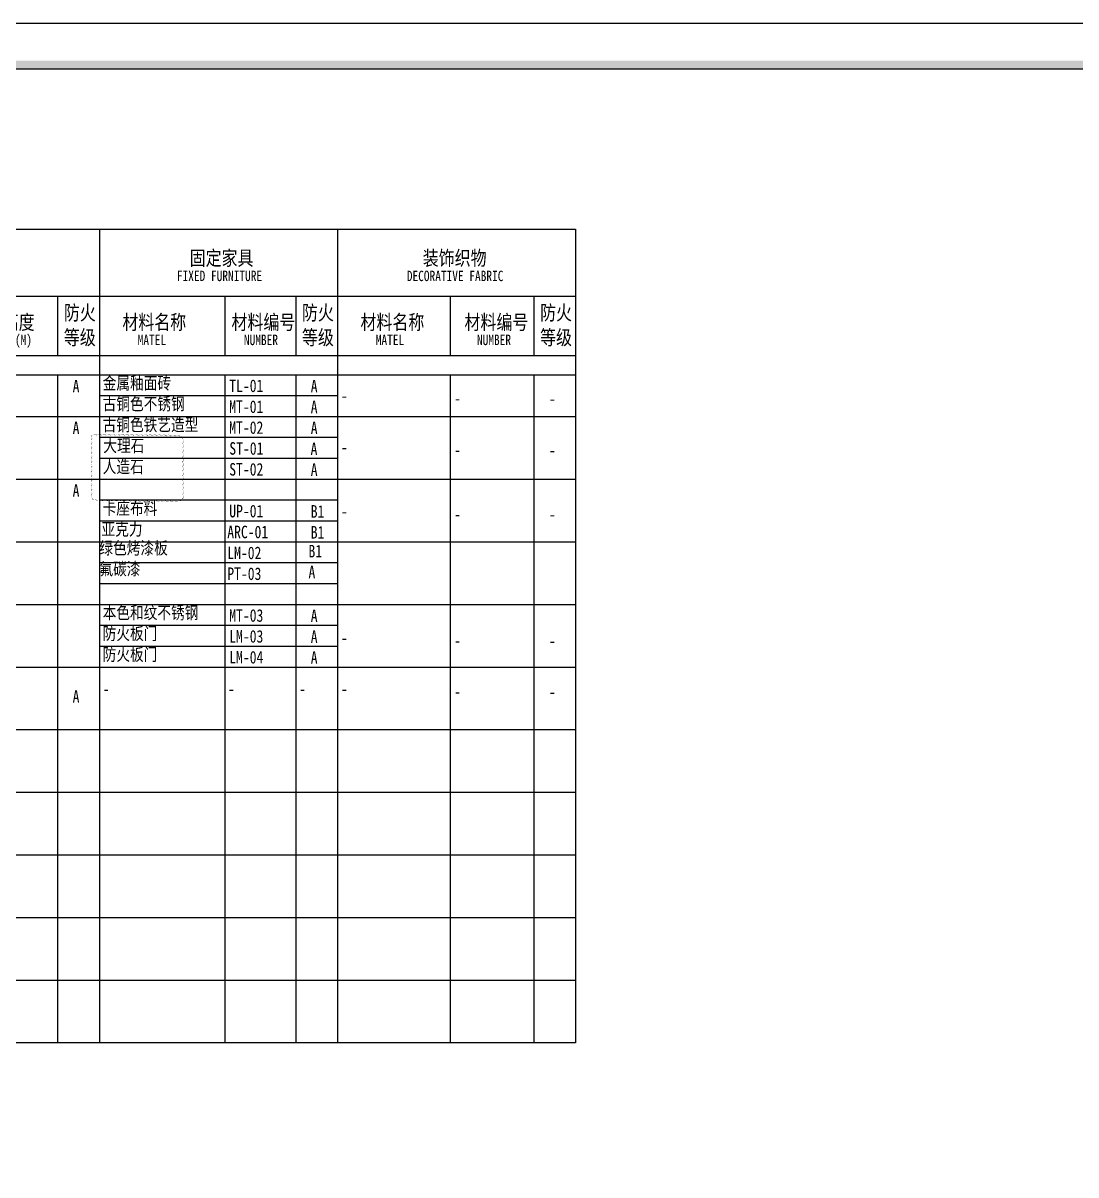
# Paper-space layout 'Layout1' of a CAD drawing. Header units: millimetres. Extents: x 0 to 841, y -74 to 594.
# Drawn here: x 336.9 to 588.9, y 318.2 to 594 of the extents above; entities that cross this region are included whole.
import ezdxf
from ezdxf.enums import TextEntityAlignment as Align

# ---------------------------------------------------------------- set-up
doc = ezdxf.new("R2010")
doc.units = ezdxf.units.MM
doc.layers.get('DefPoints').update_dxf_attribs({"color": 250})
for name, color, linetype in [('I-FURN-MILLWORK', 3, 'Continuous'), ('IN0-03 装饰材料表$0$G-ANNO-NOTE-CHIN', 7, 'Continuous'), ('IN0-03 装饰材料表$0$G-SCHD-LW02-MCUT', 2, 'Continuous'), ('IN0-03 装饰材料表$0$TEXT', 2, 'Continuous'), ('TB_A1$0$上海中建-图名', 7, 'Continuous'), ('TB_A1$0$上海中建-图框', 24, 'Continuous')]:
    doc.layers.add(name, color=color, linetype=linetype)
doc.styles.add('Aecom chinese title', font='simhei.ttf', dxfattribs={"width": 0.8})

# ---------------------------------------------------------------- blocks, each defined once
blk = doc.blocks.new('TB_A1$0$上海中建A1图框F版')
at = {"layer": 'TB_A1$0$上海中建-图框'}
blk.add_line((0, 59400), (84100, 59400), dxfattribs=at)
blk.add_lwpolyline([(2600, 58300), (76000, 58300), (76000, 1100), (2600, 1100)], close=True, dxfattribs=at)
blk.add_trace([(83000, 58300), (83200, 58500), (2600, 58300), (2400, 58500)], dxfattribs=at)
blk = doc.blocks.new('TB_A1', base_point=(71770.76, 112758.29))
at = {"layer": 'TB_A1$0$上海中建-图名', "xscale": 0.01, "yscale": 0.01, "zscale": 0.01}
blk.add_blockref('TB_A1$0$上海中建A1图框F版', (0, 0), dxfattribs=at)
blk = doc.blocks.new('A$Cd96e3257')
at = {"layer": 'IN0-03 装饰材料表$0$G-ANNO-NOTE-CHIN', "color": 1, "char_height": 3, "attachment_point": 1, "style": 'Aecom chinese title'}
for insert, width in [((0.79, -0.52), 26.2134), ((27.9, -1.17), 17.2106), ((50.59, -1.24), 2.575)]:
    blk.add_mtext('-', dxfattribs=dict(at, insert=insert, width=width))
blk = doc.blocks.new('A$Cabc3f542')
at = {"layer": 'IN0-03 装饰材料表$0$G-SCHD-LW02-MCUT'}
for p, q in [((1.72, -33.1), (425.22, -33.1)), ((1.72, -47.34), (425.22, -47.34)), ((1.72, -51.93), (425.22, -51.93))]:
    blk.add_line(p, q, dxfattribs=at)
at = {"layer": 'IN0-03 装饰材料表$0$TEXT'}
for p, q in [((16.72, -17.1), (16.72, -47.34)), ((44.13, -17.1), (44.13, -211.93)), ((117.51, -211.93), (117.51, -17.1)), ((177.22, -17.1), (177.22, -211.93)), ((234.22, -17.1), (234.22, -211.93)), ((311.22, -17.1), (311.22, -211.93)), ((368.22, -17.1), (368.22, -211.93)), ((71.1, -33.1), (71.1, -47.34)), ((90.7, -33.1), (90.7, -47.34)), ((107.41, -47.34), (107.41, -33.1)), ((147.22, -47.34), (147.22, -33.1)), ((167.22, -33.1), (167.22, -47.34)), ((206.22, -33.1), (206.22, -47.34)), ((224.22, -33.1), (224.22, -47.34)), ((261.22, -33.1), (261.22, -47.34)), ((281.22, -33.1), (281.22, -47.34)), ((301.22, -33.1), (301.22, -47.34)), ((341.22, -33.1), (341.22, -47.34)), ((358.22, -33.1), (358.22, -47.34)), ((395.22, -33.1), (395.22, -47.34)), ((415.22, -33.1), (415.22, -47.34)), ((16.72, -211.93), (16.72, -51.93)), ((70.99, -211.93), (70.99, -51.93)), ((90.7, -211.93), (90.7, -51.93)), ((107.41, -211.93), (107.41, -51.93)), ((147.22, -211.93), (147.22, -51.93)), ((167.22, -211.93), (167.22, -51.93)), ((206.22, -51.93), (206.22, -211.93)), ((224.22, -51.93), (224.22, -211.93)), ((261.22, -51.93), (261.22, -211.93)), ((281.22, -51.93), (281.22, -211.93)), ((301.22, -51.93), (301.22, -211.93)), ((341.22, -51.93), (341.22, -211.93)), ((358.22, -51.93), (358.22, -211.93)), ((395.22, -51.93), (395.22, -211.93)), ((415.22, -51.93), (415.22, -211.93))]:
    blk.add_line(p, q, dxfattribs=at)
at = {"layer": 'IN0-03 装饰材料表$0$TEXT', "color": 3}
blk.add_lwpolyline([(1.72, -17.1), (425.22, -17.1), (425.22, -211.93), (1.72, -211.93), (1.72, -17.1)], dxfattribs=at)
at = {"layer": 'IN0-03 装饰材料表$0$G-ANNO-NOTE-CHIN', "style": 'Aecom chinese title', "width": 0.8}
for s, p in [('房间', (12.74, -24.19)), ('房间名称', (36.93, -24.73)), ('地面', (83.78, -25.45)), ('墙面', (150.41, -25.75)), ('墙裙与踢脚', (215.85, -25.6)), ('平顶或吊顶', (282.54, -25.67)), ('固定家具', (348.09, -25.75)), ('装饰织物', (403.91, -25.75)), ('编号', (12.74, -30.42)), ('材料名称', (65.57, -39.1)), ('材料编号', (89.87, -39.1)), ('基层', (102.78, -39.05)), ('防火', (116.88, -38.83)), ('防火', (176.35, -38.83)), ('防火', (233.35, -38.83)), ('防火', (310.35, -38.83)), ('防火', (367.35, -38.83)), ('防火', (424.35, -38.83)), ('材料名称', (139.06, -41.1)), ('材料编号', (165.9, -41.1)), ('材料名称', (198, -41.1)), ('材料编号', (222.9, -41.1)), ('材料名称', (255, -41.1)), ('材料编号', (279.9, -41.1)), ('高度', (295.71, -41.1)), ('材料名称', (332, -41.1)), ('材料编号', (358.12, -41.1)), ('材料名称', (389, -41.1)), ('材料编号', (413.9, -41.1)), ('等级', (116.88, -44.76)), ('等级', (176.35, -44.76)), ('等级', (233.35, -44.76)), ('等级', (310.35, -44.76)), ('等级', (367.35, -44.76)), ('等级', (424.35, -44.76))]:
    blk.add_text(s, height=3.5, dxfattribs=at).set_placement(p, align=Align.RIGHT)
at = {"layer": 'IN0-03 装饰材料表$0$TEXT', "style": 'Aecom chinese title', "width": 0.8}
for s, p in [('ROOM', (24.07, -27.42)), ('NAME', (33.27, -27.49)), ('FLOOR', (79.97, -27.89)), ('WALL', (146.61, -28.28)), ('WAINSCOT', (205.57, -28.25)), ('CEILING', (272.07, -28.4)), ('FIXED FURNITURE', (339.97, -28.28)), ('DECORATIVE FABRIC', (396.37, -28.28)), ('ROOM', (8.12, -38.6)), ('NUMBER', (9.31, -43.36)), ('BASE', (98.78, -43.72))]:
    blk.add_text(s, height=2.5, dxfattribs=at).set_placement(p, align=Align.MIDDLE)
for s, p in [('MATEL', (57.34, -44.84)), ('NUMBER', (81.64, -44.84)), ('MATEL', (130.84, -44.84)), ('NUMBER', (157.68, -44.84)), ('MATEL', (189.78, -44.84)), ('NUMBER', (214.68, -44.84)), ('MATEL', (246.78, -44.84)), ('NUMBER', (271.68, -44.84)), ('HT(M)', (291.68, -44.84)), ('MATEL', (323.78, -44.84)), ('NUMBER', (349.89, -44.84)), ('MATEL', (380.78, -44.84)), ('NUMBER', (405.68, -44.84))]:
    blk.add_text(s, height=2.5, dxfattribs=at).set_placement(p, align=Align.CENTER)

psp = doc.layouts.get("Layout1")

# ---------------------------------------------------------------- linework, layer by layer
at = {"layer": 'DefPoints', "color": 6, "linetype": 'Continuous'}
psp.add_lwpolyline([(353.44, 495.29, 0, 0.111, -0.520567), (354.55, 495.27, 0, 0.111, -0.520567), (355.66, 495.26, 0, 0.111, -0.520567), (356.77, 495.25, 0, 0.111, -0.520567), (357.88, 495.24, 0, 0.111, -0.520567), (358.98, 495.22, 0, 0.111, -0.520567), (360.09, 495.21, 0, 0.111, -0.520567), (361.2, 495.2, 0, 0.111, -0.520567), (362.31, 495.19, 0, 0.111, -0.520567), (363.42, 495.17, 0, 0.111, -0.520567), (364.53, 495.16, 0, 0.111, -0.520567), (365.63, 495.15, 0, 0.111, -0.520567), (366.74, 495.13, 0, 0.111, -0.520567), (367.85, 495.12, 0, 0.111, -0.520567), (368.96, 495.11, 0, 0.111, -0.520567), (370.07, 495.1, 0, 0.111, -0.520567), (371.17, 495.08, 0, 0.111, -0.520567), (372.28, 495.07, 0, 0.111, -0.520567), (373.39, 495.06, 0, 0.111, -0.520567), (374.5, 495.05, 0, 0.111, -0.520567), (375, 494.43, 0, 0.111, -0.520567), (375, 493.33, 0, 0.111, -0.520567), (375, 492.22, 0, 0.111, -0.520567), (375, 491.11, 0, 0.111, -0.520567), (375, 490, 0, 0.111, -0.520567), (375, 488.89, 0, 0.111, -0.520567), (375, 487.78, 0, 0.111, -0.520567), (375, 486.68, 0, 0.111, -0.520567), (375, 485.57, 0, 0.111, -0.520567), (375, 484.46, 0, 0.111, -0.520567), (375, 483.35, 0, 0.111, -0.520567), (375, 482.24, 0, 0.111, -0.520567), (375, 481.13, 0, 0.111, -0.520567), (375, 480.03, 0, 0.111, -0.520567), (374.25, 479.68, 0, 0.111, -0.520567), (373.14, 479.69, 0, 0.111, -0.520567), (372.03, 479.71, 0, 0.111, -0.520567), (370.92, 479.72, 0, 0.111, -0.520567), (369.82, 479.73, 0, 0.111, -0.520567), (368.71, 479.74, 0, 0.111, -0.520567), (367.6, 479.76, 0, 0.111, -0.520567), (366.49, 479.77, 0, 0.111, -0.520567), (365.38, 479.78, 0, 0.111, -0.520567), (364.27, 479.79, 0, 0.111, -0.520567), (363.17, 479.81, 0, 0.111, -0.520567), (362.06, 479.82, 0, 0.111, -0.520567), (360.95, 479.83, 0, 0.111, -0.520567), (359.84, 479.84, 0, 0.111, -0.520567), (358.73, 479.86, 0, 0.111, -0.520567), (357.62, 479.87, 0, 0.111, -0.520567), (356.52, 479.88, 0, 0.111, -0.520567), (355.41, 479.9, 0, 0.111, -0.520567), (354.3, 479.91, 0, 0.111, -0.520567), (353.44, 480.17, 0, 0.111, -0.520567), (353.44, 481.28, 0, 0.111, -0.520567), (353.44, 482.39, 0, 0.111, -0.520567), (353.44, 483.49, 0, 0.111, -0.520567), (353.44, 484.6, 0, 0.111, -0.520567), (353.44, 485.71, 0, 0.111, -0.520567), (353.44, 486.82, 0, 0.111, -0.520567), (353.44, 487.93, 0, 0.111, -0.520567), (353.44, 489.04, 0, 0.111, -0.520567), (353.44, 490.14, 0, 0.111, -0.520567), (353.44, 491.25, 0, 0.111, -0.520567), (353.44, 492.36, 0, 0.111, -0.520567), (353.44, 493.47, 0, 0.111, -0.520567), (353.44, 494.58, 0, 0.111, -0.520567)], format="xyseb", close=True, dxfattribs=at)
at = {"layer": 'IN0-03 装饰材料表$0$TEXT'}
for p, q in [((355.17, 504.79), (412.17, 504.79)), ((88.08, 499.79), (469.17, 499.79)), ((355.17, 494.79), (412.17, 494.79)), ((355.17, 489.79), (412.17, 489.79)), ((88.08, 484.79), (469.17, 484.79)), ((355.17, 479.79), (412.17, 479.79)), ((355.17, 474.79), (412.17, 474.79)), ((45.67, 469.79), (469.17, 469.79)), ((355.17, 464.79), (412.17, 464.79)), ((355.17, 459.79), (412.17, 459.79)), ((45.67, 454.79), (469.17, 454.79)), ((278.17, 454.79), (469.17, 454.79)), ((355.17, 449.79), (412.17, 449.79)), ((355.17, 444.79), (412.17, 444.79)), ((88.08, 439.79), (469.17, 439.79)), ((45.67, 424.79), (469.17, 424.79)), ((45.67, 409.79), (469.17, 409.79)), ((45.67, 394.79), (469.17, 394.79)), ((45.67, 379.79), (469.17, 379.79)), ((45.67, 364.79), (469.17, 364.79))]:
    psp.add_line(p, q, dxfattribs=at)

# ---------------------------------------------------------------- block references
for name, p in [('TB_A1', (71770.76, 112758.29)), ('A$Cabc3f542', (43.95, 561.72))]:
    psp.add_blockref(name, p)
at = {"layer": 'I-FURN-MILLWORK'}
for p in [(412.17, 506.78), (412.17, 494.47), (412.17, 479.07), (412.17, 448.79), (412.17, 436.56)]:
    psp.add_blockref('A$Cd96e3257', p, dxfattribs=at)

# ---------------------------------------------------------------- texts
at = {"layer": 'IN0-03 装饰材料表$0$G-ANNO-NOTE-CHIN', "color": 1, "char_height": 3, "attachment_point": 1, "style": 'Aecom chinese title'}
for s, insert, width in [('A', (348.76, 508.55), 2.575), ('金属釉面砖', (355.96, 509.27), 26.2134), ('TL-01', (386.25, 508.63), 10.8534), ('A\\P', (405.76, 508.55), 2.575), ('古铜色不锈钢', (355.95, 504.31), 29.5256), ('MT-01', (386.25, 503.63), 12.2772), ('A', (405.76, 503.55), 2.575), ('古铜色铁艺造型', (355.95, 499.31), 29.5256), ('A', (348.76, 498.55), 2.575), ('MT-02', (386.25, 498.63), 12.2772), ('A', (405.76, 498.55), 2.575), ('大理石', (356.1, 494.3), 27.6743), ('ST-01', (386.27, 493.63), 10.4605), ('A\\P', (405.72, 493.55), 2.575), ('人造石\\P', (355.96, 489.27), 29.2134), ('ST-02', (386.25, 488.63), 11.7264), ('A\\P', (405.76, 488.55), 2.575), ('A', (348.76, 483.55), 2.575), ('卡座布料', (355.95, 479.31), 26.2162), ('UP-01', (386.25, 478.63), 12.2772), ('B1\\P', (405.76, 478.55), 2.575), ('亚克力', (355.67, 474.3), 27.6743), ('ARC-01', (385.78, 473.63), 17.2106), ('B1\\P', (405.76, 473.55), 2.575), ('绿色烤漆板', (355.17, 469.79), 27.6743), ('B1', (405.22, 469.04), 2.575), ('LM-02\\P', (385.78, 468.63), 17.2106), ('氟碳漆', (355.17, 464.79), 27.6743), ('PT-03\\P', (385.78, 463.63), 17.2106), ('A\\P', (405.22, 464.04), 2.575), ('本色和纹不锈钢', (355.95, 454.31), 26.2162), ('MT-03', (386.25, 453.63), 12.2772), ('A', (405.76, 453.55), 2.575), ('A', (348.76, 434.24), 2.575), ('-', (355.96, 436.04), 26.2134), ('-', (385.96, 436.04), 26.2134), ('-', (402.96, 436.04), 26.2134)]:
    psp.add_mtext(s, dxfattribs=dict(at, insert=insert, width=width))
at = {"layer": 'IN0-03 装饰材料表$0$G-ANNO-NOTE-CHIN', "color": 3, "char_height": 3, "attachment_point": 1, "style": 'Aecom chinese title'}
for s, insert, width in [('防火板门', (355.95, 449.31), 26.2162), ('LM-03', (386.25, 448.63), 12.2772), ('A', (405.76, 448.55), 2.575), ('防火板门', (355.95, 444.31), 26.2162), ('LM-04', (386.25, 443.63), 12.2772), ('A', (405.76, 443.55), 2.575)]:
    psp.add_mtext(s, dxfattribs=dict(at, insert=insert, width=width))

doc.saveas('drawing.dxf')
